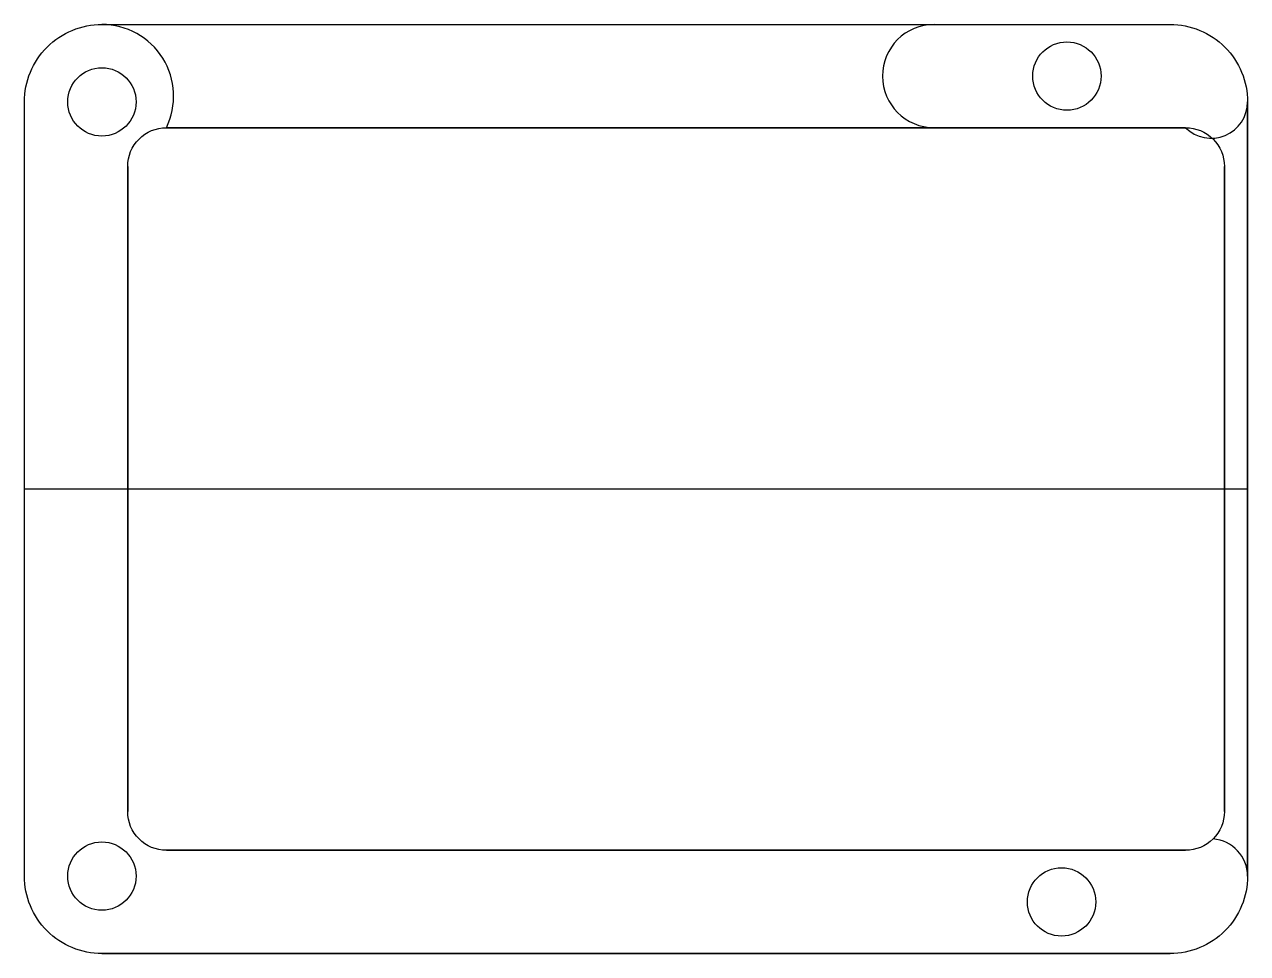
# Model space of a CAD drawing. Header units: millimetres. Extents: x -8 to 86.8, y -64 to 8.
import ezdxf

# ---------------------------------------------------------------- set-up
doc = ezdxf.new("R2010")
doc.units = ezdxf.units.MM
doc.layers.get('0').update_dxf_attribs({"linetype": 'CONTINUOUS'})

msp = doc.modelspace()

# ---------------------------------------------------------------- linework, layer by layer
for p, q in [((-2, 8), (80.796, 8)), ((-2, 8), (80.796, 8)), ((86.796, -58), (86.796, 2)), ((82, 0), (3, 0)), ((3, 0), (82, 0)), ((3, 0), (82, 0)), ((0, -3), (0, -53)), ((85, -53), (85, -3)), ((-8, -28), (86.796, -28)), ((-8, -58), (-8, -43.332)), ((3, -56), (82, -56)), ((-2, -64), (80.796, -64))]:
    msp.add_line(p, q)
for points in [[(80.796, -64), (-2, -64, -0.414214), (-8, -58), (-8, 2, -0.414214), (-2, 8), (80.796, 8, -0.414214), (86.796, 2), (86.796, -58, -0.414214)], [(82, -56), (3, -56, -0.414214), (0, -53), (0, -3, -0.414214), (3, 0), (82, 0, -0.414214), (85, -3), (85, -53, -0.414214)]]:
    msp.add_lwpolyline(points, format="xyb", close=True)
for centre in [(72.796, 4), (-2, 2), (-2, -58), (72.38, -60)]:
    msp.add_circle(centre, 2.65)
for centre, radius, start, end in [((-2, 2.437), 5.563, -25.98923, 90), ((62.505, 4), 4, 90, 270), ((83.981, 2), 2.815, 225.27585, 360), ((83.909, -58), 2.886, 0, 85.78691)]:
    msp.add_arc(centre, radius, start, end)

doc.saveas('drawing.dxf')
